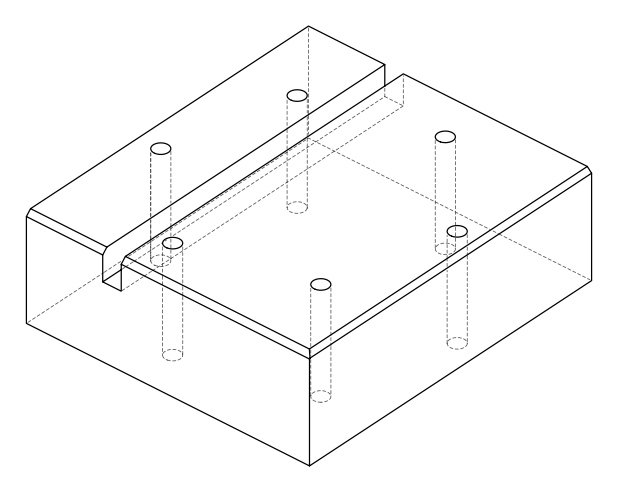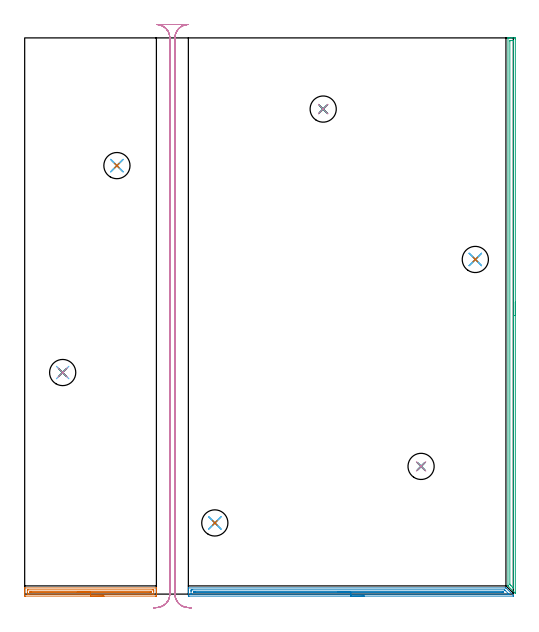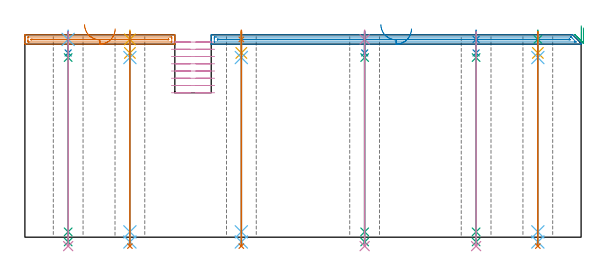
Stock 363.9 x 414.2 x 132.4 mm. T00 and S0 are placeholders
(PLAN: 28 operations, 20 tool changes, 37.8 min)
(1 AREA_MILL | FG_CHAMFER_SURFACE | UGT0205_001 | 2.51 min | 1899 mm3)
(2 AREA_MILL_1 | FG_CHAMFER_SURFACE_1 | UGT0205_001 | 5.9 min | 4579 mm3)
(3 AREA_MILL_2 | FG_CHAMFER_SURFACE_2 | UGT0205_001 | 6.77 min | 6197 mm3)
(4 MILL_RECTANGULAR_SLOT | SLOT_RECTANGULAR | UGT0201_094 | Follow Part, ap 5, ae 75% | 14.8 min | 373490 mm3)
(5 SPOT_DRILL | STEP1HOLE | NXT0321_9005460120000 | 0.05 min | 172 mm3)
(6 SPOT_DRILL_1 | STEP1HOLE_1 | NXT0321_9005460120000 | 0.05 min | 212 mm3)
(7 SPOT_DRILL_2 | STEP1HOLE_2 | NXT0321_9005460120000 | 0.05 min | 148 mm3)
(8 SPOT_DRILL_3 | STEP1HOLE_3 | NXT0321_9005460120000 | 0.05 min | 207 mm3)
(9 SPOT_DRILL_4 | STEP1HOLE_4 | NXT0321_9005460120000 | 0.05 min | 175 mm3)
(10 SPOT_DRILL_5 | STEP1HOLE_5 | NXT0321_9005460120000 | 0.05 min | 204 mm3)
(11 DRILL_BLIND_HOLE_INTO_CENTER | STEP1HOLE | UGT0301_198 | 0.06 min | 455 mm3)
(12 GUN_DRILL_THROUGH_HOLE | STEP1HOLE | UGT0307_003 | 0.63 min | 4556 mm3)
(13 SPADE_DRILL_TO_ENLARGE_THROUGH_HOLE | STEP1HOLE | UGT0306_010 | 0.56 min | 34274 mm3)
(14 DRILL_BLIND_HOLE_INTO_CENTER_1 | STEP1HOLE_1 | UGT0301_198 | 0.06 min | 380 mm3)
(15 GUN_DRILL_THROUGH_HOLE_1 | STEP1HOLE_1 | UGT0307_003 | 0.63 min | 4659 mm3)
(16 SPADE_DRILL_TO_ENLARGE_THROUGH_HOLE_1 | STEP1HOLE_1 | UGT0306_010 | 0.56 min | 34254 mm3)
(17 DRILL_BLIND_HOLE_INTO_CENTER_2 | STEP1HOLE_2 | UGT0301_198 | 0.06 min | 402 mm3)
(18 GUN_DRILL_THROUGH_HOLE_2 | STEP1HOLE_2 | UGT0307_003 | 0.63 min | 4631 mm3)
(19 SPADE_DRILL_TO_ENLARGE_THROUGH_HOLE_2 | STEP1HOLE_2 | UGT0306_010 | 0.56 min | 34252 mm3)
(20 DRILL_BLIND_HOLE_INTO_CENTER_3 | STEP1HOLE_3 | UGT0301_198 | 0.06 min | 415 mm3)
(21 GUN_DRILL_THROUGH_HOLE_3 | STEP1HOLE_3 | UGT0307_003 | 0.63 min | 4647 mm3)
(22 SPADE_DRILL_TO_ENLARGE_THROUGH_HOLE_3 | STEP1HOLE_3 | UGT0306_010 | 0.56 min | 34261 mm3)
(23 DRILL_BLIND_HOLE_INTO_CENTER_4 | STEP1HOLE_4 | UGT0301_198 | 0.06 min | 394 mm3)
(24 GUN_DRILL_THROUGH_HOLE_4 | STEP1HOLE_4 | UGT0307_003 | 0.63 min | 4646 mm3)
(25 SPADE_DRILL_TO_ENLARGE_THROUGH_HOLE_4 | STEP1HOLE_4 | UGT0306_010 | 0.56 min | 34254 mm3)
(26 DRILL_BLIND_HOLE_INTO_CENTER_5 | STEP1HOLE_5 | UGT0301_198 | 0.06 min | 403 mm3)
(27 GUN_DRILL_THROUGH_HOLE_5 | STEP1HOLE_5 | UGT0307_003 | 0.63 min | 4654 mm3)
(28 SPADE_DRILL_TO_ENLARGE_THROUGH_HOLE_5 | STEP1HOLE_5 | UGT0306_010 | 0.56 min | 34241 mm3)
(TOOL UGT0205_001 | Chamfer Mill 20 x 3 x 45 deg. | D20 FL50 Z2)
(TOOL UGT0201_094 | End mill 20 mm | D20 FL38 Z4)
(TOOL NXT0321_9005460120000 | NC Spot Drill, 142deg, 12mm, Carbide, Uncoated | D12 PA142 FL30 Z2)
(TOOL UGT0301_198 | Twist Drill 7.9 mm | D7.9 PA118 FL73 Z2)
(TOOL UGT0307_003 | Gun Drill 7 mm | D7 PA130 FL24 Z1)
(TOOL UGT0306_010 | Spade Drill 19.5mm | D19.5 PA132 FL10 Z2)
(OP 1 AREA_MILL)
G17 G21 G94 G90
T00 M6
G54
G17 G0 G90 X59.05 Y-1.5 S1061 M3
G43 Z142.4 H0
Z136.3
G94 G1 X59.012 Z135.428 F250.
X58.898 Z134.564
X58.709 Z133.712
X58.447 Z132.88
X58.113 Z132.074
X57.71 Z131.3
X57.242 Z130.564
X56.71 Z129.872
X56.121 Z129.229
X55.478 Z128.64
X54.786 Z128.108
X54.05 Z127.64
X53.276 Z127.237
X52.47 Z126.903
X51.638 Z126.641
X50.786 Z126.452
X49.922 Z126.338
X49.05 Z126.3
X0.566
X0.152 Y-1.495 Z126.302
X0.01 Y-1.491 Z126.305
X0. Y-1.086 Z126.709
Y0.671 Z128.465
Y1.311 Z129.108
Y1.55 Z129.347
Y2.19 Z129.987
Y2.429 Z130.225
Y2.907 Z130.706
X0.001 Y4.376 Z132.175
X0.01 Y4.594 Z132.392
X0.121 Y4.6 Z132.4
X97.979
X98.09 Y4.594 Z132.392
X98.1 Y4.375 Z132.174
Y3.708 Z131.507
Y2.907 Z130.706
Y2.429 Z130.225
Y2.19 Z129.987
Y1.55 Z129.347
Y1.311 Z129.108
Y0.671 Z128.465
Y-0.766 Z127.029
X98.097 Y-1.086 Z126.709
X98.09 Y-1.491 Z126.305
X97.948 Y-1.495 Z126.302
X97.534 Y-1.5 Z126.3
X49.05
Y-0.086 Z127.714
X3.111
X2.345 Y-0.085 Z127.715
X2.219 Y-0.083 Z127.717
X2.02 Y-0.079 Z127.721
X2.01 Y-0.015 Z127.785
X2.003 Y0.13 Z127.93
X2.001 Y0.671 Z128.471
X2. Y1.012 Z128.812
X2.002 Y2.767 Z130.567
X2.01 Y3.11 Z130.91
X2.019 Y3.179 Z130.979
X2.058 Y3.181 Z130.981
X2.154 Y3.184 Z130.984
X2.345 Y3.185 Z130.985
X2.468 Y3.186 Z130.986
X94.989
X95.755 Y3.184 Z130.984
X95.881 Y3.183 Z130.983
X96.08 Y3.179 Z130.979
X96.09 Y3.115 Z130.915
X96.097 Y2.97 Z130.77
X96.099 Y2.429 Z130.229
X96.1 Y2.088 Z129.888
X96.098 Y0.333 Z128.133
X96.09 Y-0.01 Z127.79
X96.081 Y-0.079 Z127.721
X96.042 Y-0.081 Z127.719
X95.946 Y-0.084 Z127.716
X95.755 Y-0.085 Z127.715
X95.632 Y-0.086 Z127.714
X49.05
Y1.328 Z129.128
X4.124 Y1.329 Z129.129
X4.05 Y1.33 Z129.13
X4.024 Y1.332 Z129.132
X4.015 Y1.334 Z129.134
X4.01 Y1.347 Z129.147
X4.005 Y1.427 Z129.227
X4.004 Y1.55 Z129.35
X4.007 Y1.666 Z129.466
X4.021 Y1.764 Z129.564
X4.124 Y1.766 Z129.566
X4.79 Y1.771 Z129.571
X93.976
X94.05 Y1.77 Z129.57
X94.076 Y1.768 Z129.568
X94.085 Y1.766 Z129.566
X94.09 Y1.753 Z129.553
X94.095 Y1.673 Z129.473
X94.096 Y1.55 Z129.35
X94.093 Y1.434 Z129.234
X94.079 Y1.335 Z129.135
X93.976 Y1.334 Z129.134
X93.31 Y1.329 Z129.129
X49.05 Y1.328 Z129.128
X48.178 Z129.167
X47.314 Z129.28
X46.462 Z129.469
X45.63 Z129.732
X44.824 Z130.065
X44.05 Z130.468
X43.314 Z130.937
X42.622 Z131.468
X41.979 Z132.057
X41.39 Z132.701
X40.858 Z133.393
X40.39 Z134.128
X39.987 Z134.902
X39.653 Z135.708
X39.391 Z136.54
X39.202 Z137.392
X39.088 Z138.257
X39.05 Z139.128
G0 Z142.4
M5
M2
(OP 2 AREA_MILL_1)
G17 G21 G94 G90
T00 M6
G54
G17 G0 G90 X252.9 Y-1.5 S1061 M3
G43 Z142.4 H0
Z136.3
G94 G1 X252.862 Z135.428 F250.
X252.748 Z134.563
X252.559 Z133.712
X252.297 Z132.88
X251.963 Z132.074
X251.56 Z131.3
X251.091 Z130.564
X250.56 Z129.872
X249.971 Z129.229
X249.328 Z128.64
X248.636 Z128.108
X247.9 Z127.64
X247.126 Z127.237
X246.32 Z126.903
X245.488 Z126.641
X244.636 Z126.452
X243.772 Z126.338
X242.9 Z126.3
X122.497
X122.082 Y-1.496 Z126.302
X121.91 Y-1.491 Z126.305
X121.9 Y-1.086 Z126.71
Y0.671 Z128.466
Y1.251 Z129.049
Y1.55 Z129.347
Y3.307 Z131.102
Y3.905 Z131.704
Y4.186 Z131.985
Y4.32 Z132.119
X121.91 Y4.594 Z132.393
X122.052 Y4.6 Z132.4
X357.954
X358.395 Z132.385
X358.786 Y4.214 Z132.014
X363.903 Y-0.903 Z126.895
X363.902 Y-1.089 Z126.711
X363.9 Y-1.493 Z126.307
X363.83 Y-1.5 Z126.3
X242.9
Y-0.086 Z127.714
X124.157 Y-0.085 Z127.715
X123.931 Y-0.08 Z127.72
X123.911 Y-0.079 Z127.721
X123.906 Y-0.063 Z127.737
X123.902 Y-0.036 Z127.764
X123.9 Y-0.009 Z127.791
Y0.168 Z127.968
Y1.926 Z129.726
X123.901 Y2.429 Z130.229
X123.902 Y2.802 Z130.602
X123.91 Y3.173 Z130.973
X124.281 Y3.183 Z130.983
X124.406 Y3.184 Z130.984
X125.173 Y3.186 Z130.986
X357.186
X357.282 Y3.184 Z130.984
X357.329 Y3.182 Z130.982
X357.349 Y3.179 Z130.979
X357.412 Y3.126 Z130.926
X357.779 Y2.768 Z130.568
X357.954 Y2.596 Z130.396
X360.63 Y-0.08 Z127.72
Y-0.083 Z127.717
X360.505 Y-0.085 Z127.715
X359.738 Y-0.086 Z127.714
X359.614
X242.9
Y1.328 Z129.128
X126.29 Y1.329 Z129.129
X126.065 Y1.33 Z129.13
X125.99 Y1.332 Z129.132
X125.933 Y1.335 Z129.135
X125.91 Y1.345 Z129.145
X125.907 Y1.388 Z129.188
X125.904 Y1.55 Z129.35
Y1.708 Z129.508
X125.909 Y1.76 Z129.56
X125.954 Y1.764 Z129.564
X126.065 Y1.767 Z129.567
X126.733 Y1.771 Z129.571
X126.957
X355.946
X356.17 Y1.77 Z129.57
X356.245 Y1.768 Z129.568
X356.303 Y1.765 Z129.565
X356.332 Y1.757 Z129.557
X356.356 Y1.735 Z129.535
X356.546 Y1.55 Z129.35
X356.669 Y1.423 Z129.223
X356.751 Y1.335 Z129.135
X356.62 Y1.333 Z129.133
X356.394 Y1.33 Z129.13
X356.17 Y1.329 Z129.129
X355.503 Y1.328 Z129.128
X242.9
X242.028 Z129.166
X241.163 Z129.28
X240.312 Z129.469
X239.48 Z129.731
X238.674 Z130.065
X237.9 Z130.468
X237.164 Z130.937
X236.472 Z131.468
X235.829 Z132.057
X235.24 Z132.701
X234.708 Z133.393
X234.24 Z134.128
X233.837 Z134.902
X233.503 Z135.708
X233.241 Z136.54
X233.052 Z137.392
X232.938 Z138.257
X232.9 Z139.128
G0 Z142.4
M5
M2
(OP 3 AREA_MILL_2)
G17 G21 G94 G90
T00 M6
G54
G17 G0 G90 X365.4 Y217.4 S1061 M3
G43 Z142.4 H0
Z136.9
G94 G1 Y217.362 Z136.028 F250.
Y217.248 Z135.164
Y217.059 Z134.312
Y216.797 Z133.48
Y216.463 Z132.674
Y216.06 Z131.9
Y215.592 Z131.164
Y215.061 Z130.472
Y214.471 Z129.829
Y213.828 Z129.24
Y213.136 Z128.708
Y212.4 Z128.24
Y211.626 Z127.837
Y210.82 Z127.503
Y209.988 Z127.241
Y209.137 Z127.052
Y208.272 Z126.938
Y207.4 Z126.9
Y1.119
X365.399 Y0.762 Z126.901
X365.398 Y0.718 Z126.902
X365.391 Y0.613 Z126.905
X365.312 Y0.689 Z126.986
X365.238 Y0.762 Z127.06
X360.077 Y5.922 Z132.222
X359.953 Y6.049 Z132.346
X359.907 Y6.099 Z132.393
X359.9 Y6.563 Z132.4
Y414.039
X359.902 Y414.191 Z132.388
X359.932 Y414.2 Z132.359
X360.285 Z132.015
X360.678 Z131.622
X361.319 Z130.976
X362.527 Z129.77
X363.094 Z129.2
X364.585 Z127.711
X364.868 Y414.197 Z127.428
X365.391 Y414.192 Z126.905
X365.394 Y414.121 Z126.903
X365.399 Y413.592 Z126.901
X365.4 Y413.057 Z126.9
Y207.4
X363.986 Z128.314
Y4.778
X363.981 Y4.481 Z128.319
X363.674 Y4.778 Z128.626
X362.206 Y6.243 Z130.094
X361.888 Y6.563 Z130.412
X361.319 Y7.143 Z130.981
X361.314 Y7.461 Z130.986
Y411.807
X361.319 Y412.19 Z130.981
X361.818 Y412.198 Z130.482
X363.094 Y412.2 Z129.206
X363.592 Y412.198 Z128.708
X363.981 Y412.19 Z128.319
X363.986 Y411.807 Z128.314
Y207.4
Y206.529 Z128.352
Y205.664 Z128.466
Y204.812 Z128.655
Y203.98 Z128.917
Y203.174 Z129.251
Y202.4 Z129.654
Y201.664 Z130.123
Y200.972 Z130.654
Y200.329 Z131.243
Y199.74 Z131.886
Y199.209 Z132.579
Y198.74 Z133.314
Y198.337 Z134.088
Y198.003 Z134.894
Y197.741 Z135.726
Y197.552 Z136.578
Y197.438 Z137.443
Y197.4 Z138.314
G0 Z142.4
M5
M2
(OP 4 MILL_RECTANGULAR_SLOT)
G17 G21 G94 G90
T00 M6
G54
G17 G0 G90 X123.485 Y-10.319 S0 M3
G43 Z142.4 H0
Z127.662
G94 G1 X120.513 Y-9.903 F250.
G2 X111.9 Y0. R10. F500.
G1 Y414.2
G2 X121.453 Y424.19 R10.
G1 Y424.2
X98.547
Y424.19
G2 X108.1 Y414.2 R10.
G1 Y0.
G2 X99.443 Y-9.909 R10.
G1 X96.47 Y-10.312 F250.
G0 X124.117 Y-10.202 Z122.925
G1 X121.126 Y-9.97
G2 X111.9 Y0. R10. F500.
G1 Y414.2
G2 X121.453 Y424.19 R10.
G1 X98.547
G2 X108.1 Y414.2 R10.
G1 Y0.
G2 X98.874 Y-9.97 R10.
G1 X95.883 Y-10.202 F250.
G0 X124.117 Z118.187
G1 X121.126 Y-9.97
G2 X111.9 Y0. R10. F500.
G1 Y414.2
G2 X121.453 Y424.19 R10.
G1 X98.547
G2 X108.1 Y414.2 R10.
G1 Y0.
G2 X98.874 Y-9.97 R10.
G1 X95.883 Y-10.202 F250.
G0 X124.117 Z113.45
G1 X121.126 Y-9.97
G2 X111.9 Y0. R10. F500.
G1 Y414.2
G2 X121.453 Y424.19 R10.
G1 X98.547
G2 X108.1 Y414.2 R10.
G1 Y0.
G2 X98.874 Y-9.97 R10.
G1 X95.883 Y-10.202 F250.
G0 X124.117 Z108.712
G1 X121.126 Y-9.97
G2 X111.9 Y0. R10. F500.
G1 Y414.2
G2 X121.453 Y424.19 R10.
G1 X98.547
G2 X108.1 Y414.2 R10.
G1 Y0.
G2 X98.874 Y-9.97 R10.
G1 X95.883 Y-10.202 F250.
G0 X124.117 Z103.975
G1 X121.126 Y-9.97
G2 X111.9 Y0. R10. F500.
G1 Y414.2
G2 X121.453 Y424.19 R10.
G1 X98.547
G2 X108.1 Y414.2 R10.
G1 Y0.
G2 X98.874 Y-9.97 R10.
G1 X95.883 Y-10.202 F250.
G0 X124.117 Z99.237
G1 X121.126 Y-9.97
G2 X111.9 Y0. R10. F500.
G1 Y414.2
G2 X121.453 Y424.19 R10.
G1 X98.547
G2 X108.1 Y414.2 R10.
G1 Y0.
G2 X98.874 Y-9.97 R10.
G1 X95.883 Y-10.202 F250.
G0 X124.117 Z94.5
G1 X121.126 Y-9.97
G2 X111.9 Y0. R10. F500.
G1 Y414.2
G2 X121.453 Y424.19 R10.
G1 X98.547
G2 X108.1 Y414.2 R10.
G1 Y0.
G2 X98.874 Y-9.97 R10.
G1 X95.883 Y-10.202 F250.
G0 Z142.4
M5
M2
(OP 5 SPOT_DRILL)
G17 G21 G94 G90
T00 M6
G54
G17 G0 G90 X68.7 Y319.1 S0 M3
G43 Z142.4 H0
G94 G81 G98 Z129.4 F250. R135.4
G80
M5
M2
(OP 6 SPOT_DRILL_1)
G17 G21 G94 G90
T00 M6
G54
G17 G0 G90 X28.3 Y165. S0 M3
G43 Z142.4 H0
G94 G81 G98 Z129.4 F250. R135.4
G80
M5
M2
(OP 7 SPOT_DRILL_2)
G17 G21 G94 G90
T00 M6
G54
G17 G0 G90 X141.6 Y53. S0 M3
G43 Z142.4 H0
G94 G81 G98 Z129.4 F250. R135.4
G80
M5
M2
(OP 8 SPOT_DRILL_3)
G17 G21 G94 G90
T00 M6
G54
G17 G0 G90 X295.2 Y95.1 S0 M3
G43 Z142.4 H0
G94 G81 G98 Z129.4 F250. R135.4
G80
M5
M2
(OP 9 SPOT_DRILL_4)
G17 G21 G94 G90
T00 M6
G54
G17 G0 G90 X335.6 Y249.2 S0 M3
G43 Z142.4 H0
G94 G81 G98 Z129.4 F250. R135.4
G80
M5
M2
(OP 10 SPOT_DRILL_5)
G17 G21 G94 G90
T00 M6
G54
G17 G0 G90 X222.3 Y361.2 S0 M3
G43 Z142.4 H0
G94 G81 G98 Z129.4 F250. R135.4
G80
M5
M2
(OP 11 DRILL_BLIND_HOLE_INTO_CENTER)
G17 G21 G94 G90
T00 M6
G54
G17 G0 G90 X68.7 Y319.1 S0 M3
G43 Z142.4 H0
G94 G81 G98 Z120.55 F250. R134.4
G80
M5
M2
(OP 12 GUN_DRILL_THROUGH_HOLE)
G17 G21 G94 G90
T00 M6
G54
G17 G0 G90 X68.7 Y319.1 M8
G43 Z142.4 H0
Z132.891
S716 M3
G94 G1 Z117.521 F125. M26
G4 X.084
Z3.5 F250.
G4 X.084
Z-3.132 F125.
G4 X.084
M5
M9
G0 Z132.891
Z142.4
M2
(OP 13 SPADE_DRILL_TO_ENLARGE_THROUGH_HOLE)
G17 G21 G94 G90
T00 M6
G54
G17 G0 G90 X68.7 Y319.1 S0 M3
G43 Z142.4 H0
G94 G73 G98 Z-5.841 F250. Q17.28 R134.4
G80
M5
M2
(OP 14 DRILL_BLIND_HOLE_INTO_CENTER_1)
G17 G21 G94 G90
T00 M6
G54
G17 G0 G90 X28.3 Y165. S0 M3
G43 Z142.4 H0
G94 G81 G98 Z120.55 F250. R134.4
G80
M5
M2
(OP 15 GUN_DRILL_THROUGH_HOLE_1)
G17 G21 G94 G90
T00 M6
G54
G17 G0 G90 X28.3 Y165. M8
G43 Z142.4 H0
Z132.891
S716 M3
G94 G1 Z117.521 F125. M26
G4 X.084
Z3.5 F250.
G4 X.084
Z-3.132 F125.
G4 X.084
M5
M9
G0 Z132.891
Z142.4
M2
(OP 16 SPADE_DRILL_TO_ENLARGE_THROUGH_HOLE_1)
G17 G21 G94 G90
T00 M6
G54
G17 G0 G90 X28.3 Y165. S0 M3
G43 Z142.4 H0
G94 G73 G98 Z-5.841 F250. Q17.28 R134.4
G80
M5
M2
(OP 17 DRILL_BLIND_HOLE_INTO_CENTER_2)
G17 G21 G94 G90
T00 M6
G54
G17 G0 G90 X141.6 Y53. S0 M3
G43 Z142.4 H0
G94 G81 G98 Z120.55 F250. R134.4
G80
M5
M2
(OP 18 GUN_DRILL_THROUGH_HOLE_2)
G17 G21 G94 G90
T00 M6
G54
G17 G0 G90 X141.6 Y53. M8
G43 Z142.4 H0
Z132.891
S716 M3
G94 G1 Z117.521 F125. M26
G4 X.084
Z3.5 F250.
G4 X.084
Z-3.132 F125.
G4 X.084
M5
M9
G0 Z132.891
Z142.4
M2
(OP 19 SPADE_DRILL_TO_ENLARGE_THROUGH_HOLE_2)
G17 G21 G94 G90
T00 M6
G54
G17 G0 G90 X141.6 Y53. S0 M3
G43 Z142.4 H0
G94 G73 G98 Z-5.841 F250. Q17.28 R134.4
G80
M5
M2
(OP 20 DRILL_BLIND_HOLE_INTO_CENTER_3)
G17 G21 G94 G90
T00 M6
G54
G17 G0 G90 X295.2 Y95.1 S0 M3
G43 Z142.4 H0
G94 G81 G98 Z120.55 F250. R134.4
G80
M5
M2
(OP 21 GUN_DRILL_THROUGH_HOLE_3)
G17 G21 G94 G90
T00 M6
G54
G17 G0 G90 X295.2 Y95.1 M8
G43 Z142.4 H0
Z132.891
S716 M3
G94 G1 Z117.521 F125. M26
G4 X.084
Z3.5 F250.
G4 X.084
Z-3.132 F125.
G4 X.084
M5
M9
G0 Z132.891
Z142.4
M2
(OP 22 SPADE_DRILL_TO_ENLARGE_THROUGH_HOLE_3)
G17 G21 G94 G90
T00 M6
G54
G17 G0 G90 X295.2 Y95.1 S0 M3
G43 Z142.4 H0
G94 G73 G98 Z-5.841 F250. Q17.28 R134.4
G80
M5
M2
(OP 23 DRILL_BLIND_HOLE_INTO_CENTER_4)
G17 G21 G94 G90
T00 M6
G54
G17 G0 G90 X335.6 Y249.2 S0 M3
G43 Z142.4 H0
G94 G81 G98 Z120.55 F250. R134.4
G80
M5
M2
(OP 24 GUN_DRILL_THROUGH_HOLE_4)
G17 G21 G94 G90
T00 M6
G54
G17 G0 G90 X335.6 Y249.2 M8
G43 Z142.4 H0
Z132.891
S716 M3
G94 G1 Z117.521 F125. M26
G4 X.084
Z3.5 F250.
G4 X.084
Z-3.132 F125.
G4 X.084
M5
M9
G0 Z132.891
Z142.4
M2
(OP 25 SPADE_DRILL_TO_ENLARGE_THROUGH_HOLE_4)
G17 G21 G94 G90
T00 M6
G54
G17 G0 G90 X335.6 Y249.2 S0 M3
G43 Z142.4 H0
G94 G73 G98 Z-5.841 F250. Q17.28 R134.4
G80
M5
M2
(OP 26 DRILL_BLIND_HOLE_INTO_CENTER_5)
G17 G21 G94 G90
T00 M6
G54
G17 G0 G90 X222.3 Y361.2 S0 M3
G43 Z142.4 H0
G94 G81 G98 Z120.55 F250. R134.4
G80
M5
M2
(OP 27 GUN_DRILL_THROUGH_HOLE_5)
G17 G21 G94 G90
T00 M6
G54
G17 G0 G90 X222.3 Y361.2 M8
G43 Z142.4 H0
Z132.891
S716 M3
G94 G1 Z117.521 F125. M26
G4 X.084
Z3.5 F250.
G4 X.084
Z-3.132 F125.
G4 X.084
M5
M9
G0 Z132.891
Z142.4
M2
(OP 28 SPADE_DRILL_TO_ENLARGE_THROUGH_HOLE_5)
G17 G21 G94 G90
T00 M6
G54
G17 G0 G90 X222.3 Y361.2 S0 M3
G43 Z142.4 H0
G94 G73 G98 Z-5.841 F250. Q17.28 R134.4
G80
M5
M2
